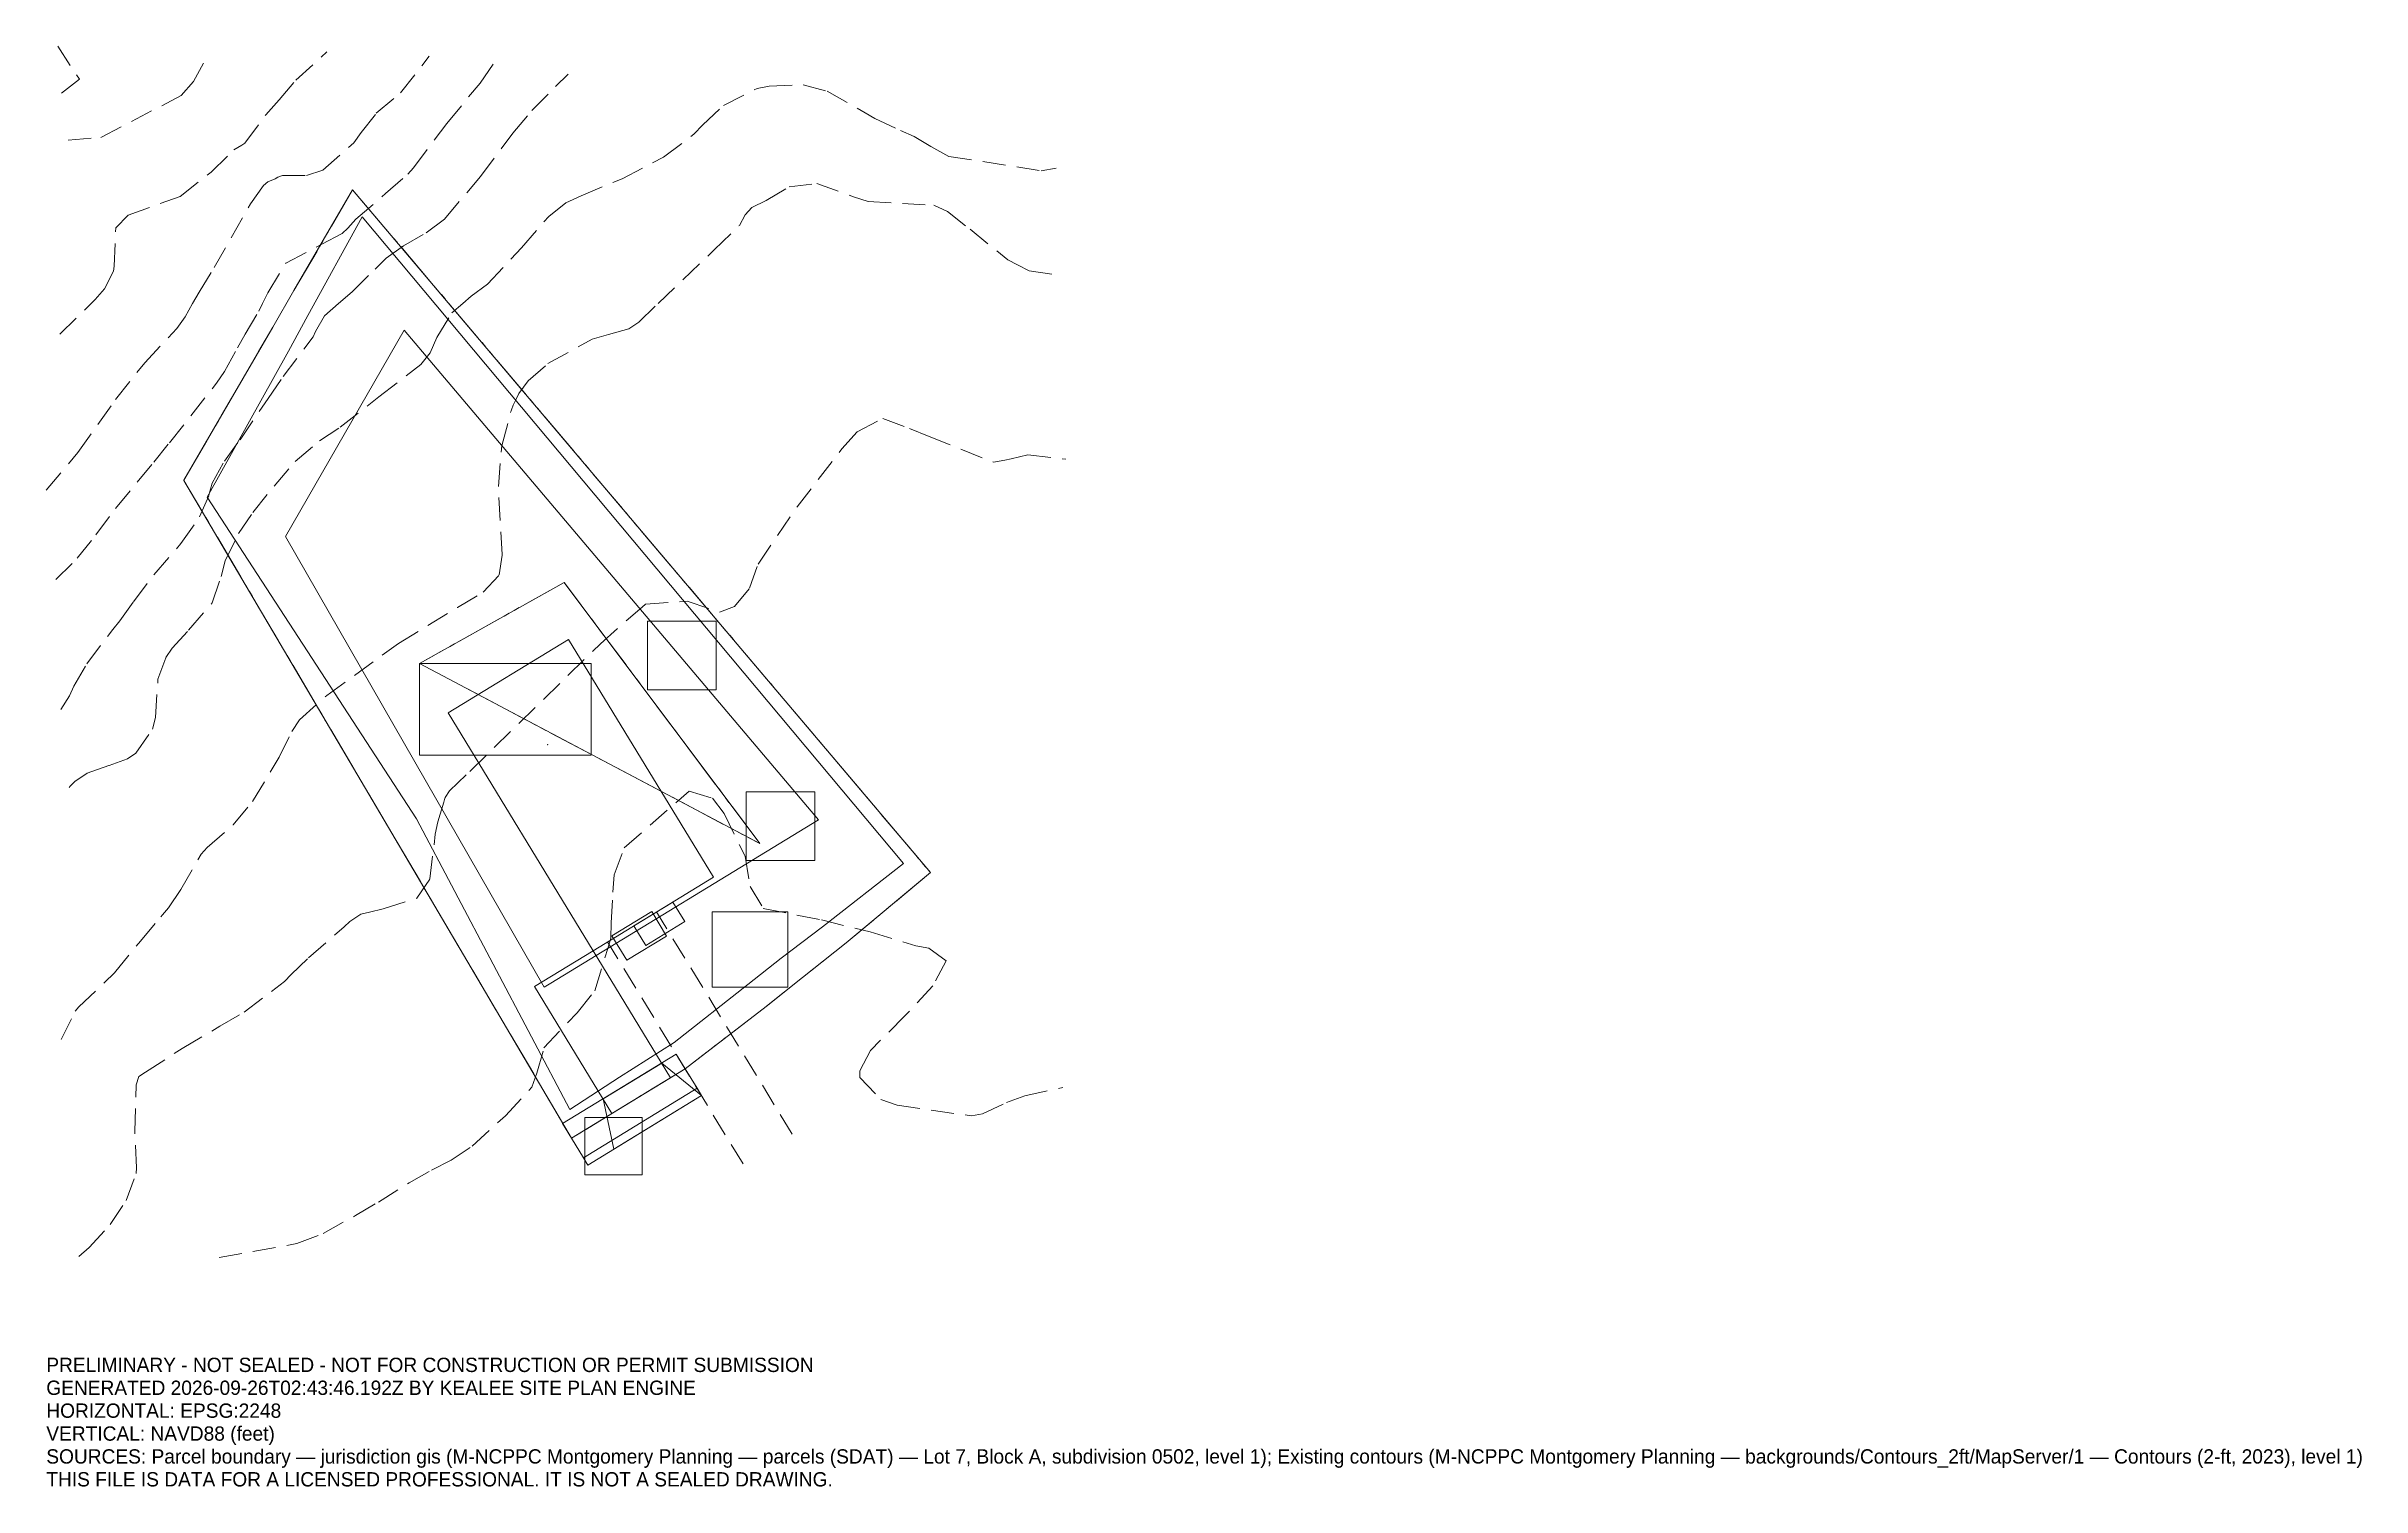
# Model space of a CAD drawing. Extents: x 1279540 to 1279944, y 509793 to 510045.
import ezdxf

# ---------------------------------------------------------------- set-up
doc = ezdxf.new("R2010")
doc.units = 0
doc.linetypes.add('DASHED', pattern=[6, 4, -2])
doc.linetypes.add('PHANTOM', pattern=[13, 8, -1, 1, -1, 1, -1])
for name, color, linetype, lineweight in [('C-ANNO-NPLT', 250, 'Continuous', 0), ('C-BLDG-FTPR-N', 6, 'Continuous', 0), ('C-LODS', 30, 'PHANTOM', 0), ('C-PVMT', 8, 'Continuous', 0), ('C-SITE-N', 6, 'Continuous', 0), ('C-STRM-AREA', 150, 'PHANTOM', 0), ('C-SWMG', 92, 'Continuous', 0), ('C-TOPO-MAJR-E', 32, 'DASHED', 0), ('C-TOPO-SPOT', 7, 'Continuous', 0), ('C-TOPO-SURF', 253, 'Continuous', 0), ('C-UTIL', 4, 'DASHED', 0), ('L-PLNT-TREE', 90, 'Continuous', 0), ('V-PROP-BNDY', 7, 'Continuous', 0)]:
    doc.layers.add(name, color=color, linetype=linetype, lineweight=lineweight)

msp = doc.modelspace()

# ---------------------------------------------------------------- linework, layer by layer
at = {"layer": 'C-BLDG-FTPR-N'}
msp.add_lwpolyline([(1279635.15, 509886.88), (1279656.2, 509899.73), (1279630.86, 509941.27), (1279609.81, 509928.43), (1279635.15, 509886.88)], close=True, dxfattribs=at)
at = {"layer": 'C-LODS'}
msp.add_lwpolyline([(1279604.8, 509937.08), (1279664.29, 509905.61), (1279630.1, 509951.24), (1279604.8, 509937.08)], close=True, dxfattribs=at)
at = {"layer": 'C-PVMT'}
for points in [[(1279638.44, 509889.48), (1279641.05, 509885.21), (1279647.99, 509889.45), (1279645.38, 509893.71), (1279638.44, 509889.48)], [(1279644.34, 509887.81), (1279651.17, 509891.97), (1279649.09, 509895.39), (1279642.26, 509891.22), (1279644.34, 509887.81)], [(1279638.44, 509858.44), (1279648.69, 509864.69), (1279635.15, 509886.88), (1279624.9, 509880.63), (1279638.44, 509858.44)], [(1279631.37, 509854.13), (1279651.25, 509866.25), (1279649.69, 509868.81), (1279629.81, 509856.69), (1279631.37, 509854.13)], [(1279654.11, 509861.56), (1279638.75, 509852.18), (1279636.88, 509861), (1279647.13, 509867.25), (1279654.11, 509861.56)], [(1279634.24, 509849.43), (1279654.11, 509861.56), (1279653.33, 509862.84), (1279633.46, 509850.71), (1279634.24, 509849.43)]]:
    msp.add_lwpolyline(points, close=True, dxfattribs=at)
at = {"layer": 'C-SITE-N'}
for points in [[(1279689.38, 509902.12), (1279675.21, 509891.05), (1279668.04, 509885.57), (1279662.17, 509880.96), (1279649.3, 509870.85), (1279639.74, 509864.76), (1279631.07, 509859.12), (1279631.06, 509859.14), (1279604.3, 509909.91), (1279567.69, 509966.13), (1279567.67, 509966.15), (1279581.9, 509991.67), (1279585.31, 509997.89), (1279594.77, 510015.13), (1279594.78, 510015.16), (1279689.38, 509902.12)], [(1279602.1, 509995.34), (1279581.36, 509959.25), (1279626.6, 509880.5), (1279627.78, 509881.22), (1279674.54, 509909.74), (1279602.1, 509995.34)], [(1279604.8, 509937.08), (1279664.29, 509905.61), (1279630.1, 509951.24), (1279604.8, 509937.08)], [(1279604.8, 509921.08), (1279634.8, 509921.08), (1279634.8, 509937.08), (1279604.8, 509937.08), (1279604.8, 509921.08)]]:
    msp.add_lwpolyline(points, close=True, dxfattribs=at)
at = {"layer": 'C-STRM-AREA'}
msp.add_lwpolyline([(1279694.12, 509900.53), (1279679.38, 509888.28), (1279671.73, 509882.19), (1279665.37, 509877.12), (1279651.25, 509866.25), (1279640.8, 509859.87), (1279631.37, 509854.13), (1279631.36, 509854.15), (1279599.96, 509907.44), (1279563.64, 509969.07), (1279563.63, 509969.09), (1279579.15, 509995.84), (1279582.87, 510002.25), (1279593.11, 510019.85), (1279593.12, 510019.87), (1279694.12, 509900.53)], close=True, dxfattribs=at)
at = {"layer": 'C-SWMG'}
msp.add_lwpolyline([(1279655.96, 509880.51), (1279669.15, 509880.51), (1279669.15, 509893.7), (1279655.96, 509893.7), (1279655.96, 509880.51)], close=True, dxfattribs=at)
at = {"layer": 'C-TOPO-MAJR-E'}
for points in [[(1279541.57, 510044.94), (1279545.37, 510039.2), (1279540.98, 510035.79)], [(1279547.45, 510000), (1279548.15, 510000.68), (1279549.78, 510002.57), (1279551.33, 510005.67), (1279551.45, 510006.51), (1279551.71, 510013.22), (1279553.86, 510015.42), (1279562.97, 510018.71), (1279568.38, 510022.96), (1279572.36, 510026.86), (1279573.74, 510027.66), (1279574.27, 510028.03), (1279577.95, 510032.97), (1279580.26, 510035.59), (1279583.19, 510039.01), (1279588.62, 510043.98)], [(1279565.16, 510000), (1279566.3, 510001.98), (1279568.91, 510006.27), (1279575.26, 510017.44), (1279577.55, 510020.6), (1279578.32, 510021.23), (1279579.57, 510021.81), (1279580.06, 510022.09), (1279580.84, 510022.38), (1279585.08, 510022.36), (1279587.89, 510023.3), (1279593.31, 510028.07), (1279594.6, 510029.9), (1279597.25, 510033.23), (1279601.5, 510036.81), (1279606.49, 510043.2)], [(1279543.43, 510028.56), (1279549.12, 510029.03), (1279563.16, 510036.32), (1279565.29, 510038.81), (1279567.08, 510041.97)], [(1279577.38, 510000), (1279578.27, 510001.84), (1279581.44, 510007.03), (1279587.75, 510010.39), (1279591.29, 510012.24), (1279592.25, 510013.17), (1279593.67, 510014.71), (1279598.89, 510019.2), (1279602.78, 510022.57), (1279603.74, 510023.72), (1279609.57, 510031.48), (1279615.4, 510038.53), (1279618.48, 510042.93)], [(1279590.67, 510000), (1279593.04, 510002.06), (1279597.03, 510006), (1279598.95, 510007.92), (1279601.98, 510010.08), (1279605.97, 510012.36), (1279609.17, 510014.76), (1279615.49, 510022.2), (1279621.12, 510029.75), (1279624.46, 510033.71), (1279628.59, 510037.9), (1279630.77, 510040.05)], [(1279612.39, 510000), (1279613.85, 510001.25), (1279616.66, 510003.39), (1279622.64, 510009.7), (1279627.38, 510015.2), (1279630.39, 510017.58), (1279633.05, 510018.84), (1279640.21, 510021.8), (1279647.44, 510025.58), (1279652.77, 510029.58), (1279654.34, 510031.2), (1279657.95, 510034.58), (1279663.81, 510037.58), (1279665.92, 510038), (1279671.88, 510038.21), (1279676.08, 510037.1), (1279682.72, 510033.31), (1279684.38, 510032.3), (1279688.88, 510030.24), (1279691.25, 510029.2), (1279694.17, 510027.45), (1279697.32, 510025.71), (1279713.48, 510023.2), (1279716.06, 510023.66)], [(1279646.5, 510000), (1279656.33, 510009.37), (1279660.74, 510013.65), (1279661.74, 510015.52), (1279662.89, 510016.79), (1279665.37, 510018.02), (1279669.39, 510020.39), (1279674.24, 510020.98), (1279680.64, 510018.64), (1279683.22, 510017.82), (1279694.68, 510017.18), (1279697.11, 510016.08), (1279701.03, 510012.97), (1279707.63, 510007.62), (1279709.31, 510006.76)], [(1279709.31, 510006.76), (1279711.34, 510005.73), (1279715.72, 510005.07)], [(1279539.58, 509967.36), (1279545.12, 509973.97), (1279551.67, 509983.23), (1279556.78, 509989.62), (1279562.39, 509995.64), (1279563.83, 509997.69), (1279565.16, 510000)], [(1279541.25, 509951.73), (1279544.98, 509955.46), (1279548.23, 509959.56), (1279551.66, 509964.16), (1279558.39, 509972.28), (1279561.12, 509975.66), (1279569.35, 509986.09), (1279570.73, 509988.13), (1279573, 509992.23), (1279574.36, 509994.61), (1279576.73, 509998.65), (1279577.38, 510000)], [(1279541.93, 509994.65), (1279547.45, 510000)], [(1279542.11, 509929.02), (1279543.63, 509931.4), (1279544.41, 509933.14), (1279546.65, 509937.01), (1279551.21, 509943.04), (1279552.41, 509944.54), (1279554.8, 509947.88), (1279558.36, 509952.6), (1279563.12, 509958.04), (1279566.37, 509962.73), (1279568.01, 509966.51), (1279568.58, 509968.61), (1279570.7, 509972.46), (1279573.45, 509976.17), (1279578.33, 509983.42), (1279580.96, 509987.22), (1279586.24, 509994.14), (1279586.63, 509995.09), (1279588.2, 509997.85), (1279590.67, 510000)], [(1279550.57, 509919.27), (1279553.78, 509920.41), (1279555.2, 509921.4), (1279558.13, 509925.63), (1279558.66, 509927.66), (1279559.09, 509934.33), (1279560.47, 509938.15), (1279561.56, 509939.73), (1279564.45, 509942.93), (1279568.57, 509947.67), (1279570.15, 509952.29), (1279570.83, 509955.02), (1279573.2, 509959.78), (1279575.69, 509963.48), (1279579.4, 509968.06), (1279583.07, 509972.37), (1279587.35, 509976.02), (1279590.92, 509978.39), (1279597.72, 509983.69), (1279605.04, 509989.31), (1279606.68, 509991.35), (1279607.82, 509994.06), (1279610.46, 509998.35), (1279612.39, 510000)], [(1279621.74, 509983.41), (1279622.14, 509984.26), (1279623.81, 509986.46), (1279627.26, 509989.49), (1279634.98, 509993.77), (1279637.81, 509994.55), (1279641.39, 509995.56), (1279643.11, 509996.76), (1279646.5, 510000)], [(1279619.23, 509956.1), (1279618.59, 509968.02), (1279619.18, 509975.14), (1279620.87, 509981.43), (1279621.17, 509982.2), (1279621.74, 509983.41)], [(1279643.69, 509946.95), (1279644.28, 509947.46), (1279651.58, 509947.95), (1279657.24, 509946.03), (1279659.84, 509947.06), (1279662.5, 509950.27), (1279663.98, 509954.46), (1279670.78, 509964.47), (1279678.64, 509974.58), (1279681.31, 509977.56), (1279685.78, 509979.89), (1279690.44, 509978.13), (1279693.85, 509976.76)], [(1279693.85, 509976.76), (1279705.11, 509972.25), (1279707.1, 509972.59), (1279708.21, 509972.84)], [(1279708.21, 509972.84), (1279711.14, 509973.53), (1279717.75, 509972.78)], [(1279559.91, 509893.15), (1279560.91, 509894.37), (1279563.1, 509897.56), (1279566.65, 509903.73), (1279567.67, 509904.93), (1279572.25, 509908.88), (1279575.63, 509912.97), (1279580.27, 509920.68), (1279582.49, 509925.21), (1279583.83, 509927.25), (1279588.59, 509931.48), (1279601.15, 509940.58), (1279611.43, 509946.89), (1279615.95, 509949.53), (1279618.74, 509952.56), (1279619.23, 509955.99), (1279619.23, 509956.1)], [(1279609.04, 509912.87), (1279609.17, 509913.31), (1279609.29, 509913.67), (1279610.04, 509914.85), (1279613.58, 509918.19), (1279636.43, 509940.54), (1279643.69, 509946.95)], [(1279543.59, 509915.38), (1279543.75, 509915.63), (1279544.57, 509916.43), (1279546.72, 509917.89), (1279550.57, 509919.27)], [(1279637.7, 509887.28), (1279638.24, 509889.07), (1279638.31, 509891.73), (1279638.6, 509897.12), (1279638.85, 509900.13), (1279640.57, 509904.86), (1279651.95, 509914.77), (1279656.02, 509913.54), (1279658.07, 509910.86)], [(1279596.04, 509893.62), (1279598.48, 509894.22), (1279604.36, 509896.08), (1279606.63, 509899.45), (1279607.56, 509907.25), (1279608.02, 509909.38), (1279609.04, 509912.87)], [(1279658.07, 509910.86), (1279661.65, 509903.51)], [(1279661.65, 509903.51), (1279661.71, 509903.39), (1279662.58, 509898.13), (1279664.89, 509894.27), (1279675.04, 509892.25), (1279683.54, 509890.2), (1279691.53, 509887.76), (1279693.84, 509887.33), (1279696.82, 509885.14), (1279694.5, 509880.72), (1279689.64, 509875.48), (1279683.61, 509869.45), (1279681.76, 509865.91), (1279681.74, 509864.74), (1279685.44, 509860.86), (1279688.28, 509859.86), (1279701.29, 509858.02), (1279703.19, 509858.37), (1279707.41, 509860.36), (1279710.62, 509861.5), (1279717.23, 509862.97)], [(1279556.92, 509865.65), (1279563.34, 509869.81), (1279569.92, 509873.67), (1279574.17, 509876.16), (1279581.23, 509881.5), (1279582.37, 509882.7), (1279585.41, 509885.64), (1279591.62, 509891.03), (1279592.64, 509892.01), (1279594.56, 509893.26), (1279596.04, 509893.62)], [(1279549.77, 509881.35), (1279551.5, 509883.01), (1279556.04, 509888.56), (1279559.6, 509892.78), (1279559.91, 509893.15)], [(1279569.79, 509833.25), (1279583.37, 509835.69), (1279587.99, 509837.48), (1279593.64, 509840.6), (1279597.64, 509842.96), (1279603.02, 509846.34), (1279606.89, 509848.51), (1279610.31, 509850.27), (1279614.01, 509852.75), (1279619.85, 509858.05), (1279624.44, 509863.03), (1279625.31, 509865.5), (1279626.56, 509869.88), (1279632.35, 509876.05), (1279635.45, 509879.88), (1279637.7, 509887.28)], [(1279542.18, 509871.39), (1279544.63, 509876.3), (1279545.27, 509877.05), (1279549.77, 509881.35)], [(1279545.24, 509833.44), (1279547.05, 509834.99), (1279550.74, 509839.03), (1279553.55, 509843.23), (1279555.29, 509847.97), (1279555.36, 509848.91), (1279555.03, 509855.3), (1279555.26, 509863.44), (1279555.76, 509864.9), (1279556.92, 509865.65)]]:
    msp.add_lwpolyline(points, dxfattribs=at)
at = {"layer": 'C-TOPO-SPOT'}
msp.add_point((1279627.19, 509922.91), dxfattribs=at)
at = {"layer": 'C-TOPO-SURF'}
msp.add_lwpolyline([(1279633.46, 509850.71), (1279653.33, 509862.84), (1279651.25, 509866.25), (1279631.37, 509854.13), (1279633.46, 509850.71)], close=True, dxfattribs=at)
at = {"layer": 'C-UTIL'}
for points in [[(1279669.93, 509854.84), (1279646.25, 509893.65)], [(1279661.36, 509849.61), (1279637.67, 509888.43)]]:
    msp.add_lwpolyline(points, dxfattribs=at)
at = {"layer": 'L-PLNT-TREE'}
for points in [[(1279644.65, 509932.46), (1279656.65, 509932.46), (1279656.65, 509944.46), (1279644.65, 509944.46), (1279644.65, 509932.46)], [(1279661.87, 509902.64), (1279673.87, 509902.64), (1279673.87, 509914.64), (1279661.87, 509914.64), (1279661.87, 509902.64)], [(1279633.69, 509847.73), (1279643.69, 509847.73), (1279643.69, 509857.73), (1279633.69, 509857.73), (1279633.69, 509847.73)]]:
    msp.add_lwpolyline(points, close=True, dxfattribs=at)
at = {"layer": 'V-PROP-BNDY'}
msp.add_lwpolyline([(1279694.12, 509900.53), (1279679.38, 509888.28), (1279671.73, 509882.19), (1279665.37, 509877.12), (1279651.25, 509866.25), (1279640.8, 509859.87), (1279631.37, 509854.13), (1279631.36, 509854.15), (1279599.96, 509907.44), (1279563.64, 509969.07), (1279563.63, 509969.09), (1279579.15, 509995.84), (1279582.87, 510002.25), (1279593.11, 510019.85), (1279593.12, 510019.87), (1279694.12, 509900.53)], close=True, dxfattribs=at)

# ---------------------------------------------------------------- texts
at = {"layer": 'C-ANNO-NPLT'}
for s, p in [('PRELIMINARY - NOT SEALED - NOT FOR CONSTRUCTION OR PERMIT SUBMISSION', (1279539.58, 509813.25)), ('GENERATED 2026-09-26T02:43:46.192Z BY KEALEE SITE PLAN ENGINE', (1279539.58, 509809.25)), ('HORIZONTAL: EPSG:2248', (1279539.58, 509805.25)), ('VERTICAL: NAVD88 (feet)', (1279539.58, 509801.25)), ('SOURCES: Parcel boundary — jurisdiction gis (M-NCPPC Montgomery Planning — parcels (SDAT) — Lot 7, Block A, subdivision 0502, level 1); Existing contours (M-NCPPC Montgomery Planning — backgrounds/Contours_2ft/MapServer/1 — Contours (2-ft, 2023), level 1)', (1279539.58, 509797.25)), ('THIS FILE IS DATA FOR A LICENSED PROFESSIONAL. IT IS NOT A SEALED DRAWING.', (1279539.58, 509793.25))]:
    msp.add_text(s, height=2.5, dxfattribs=at).set_placement(p)

doc.saveas('drawing.dxf')
